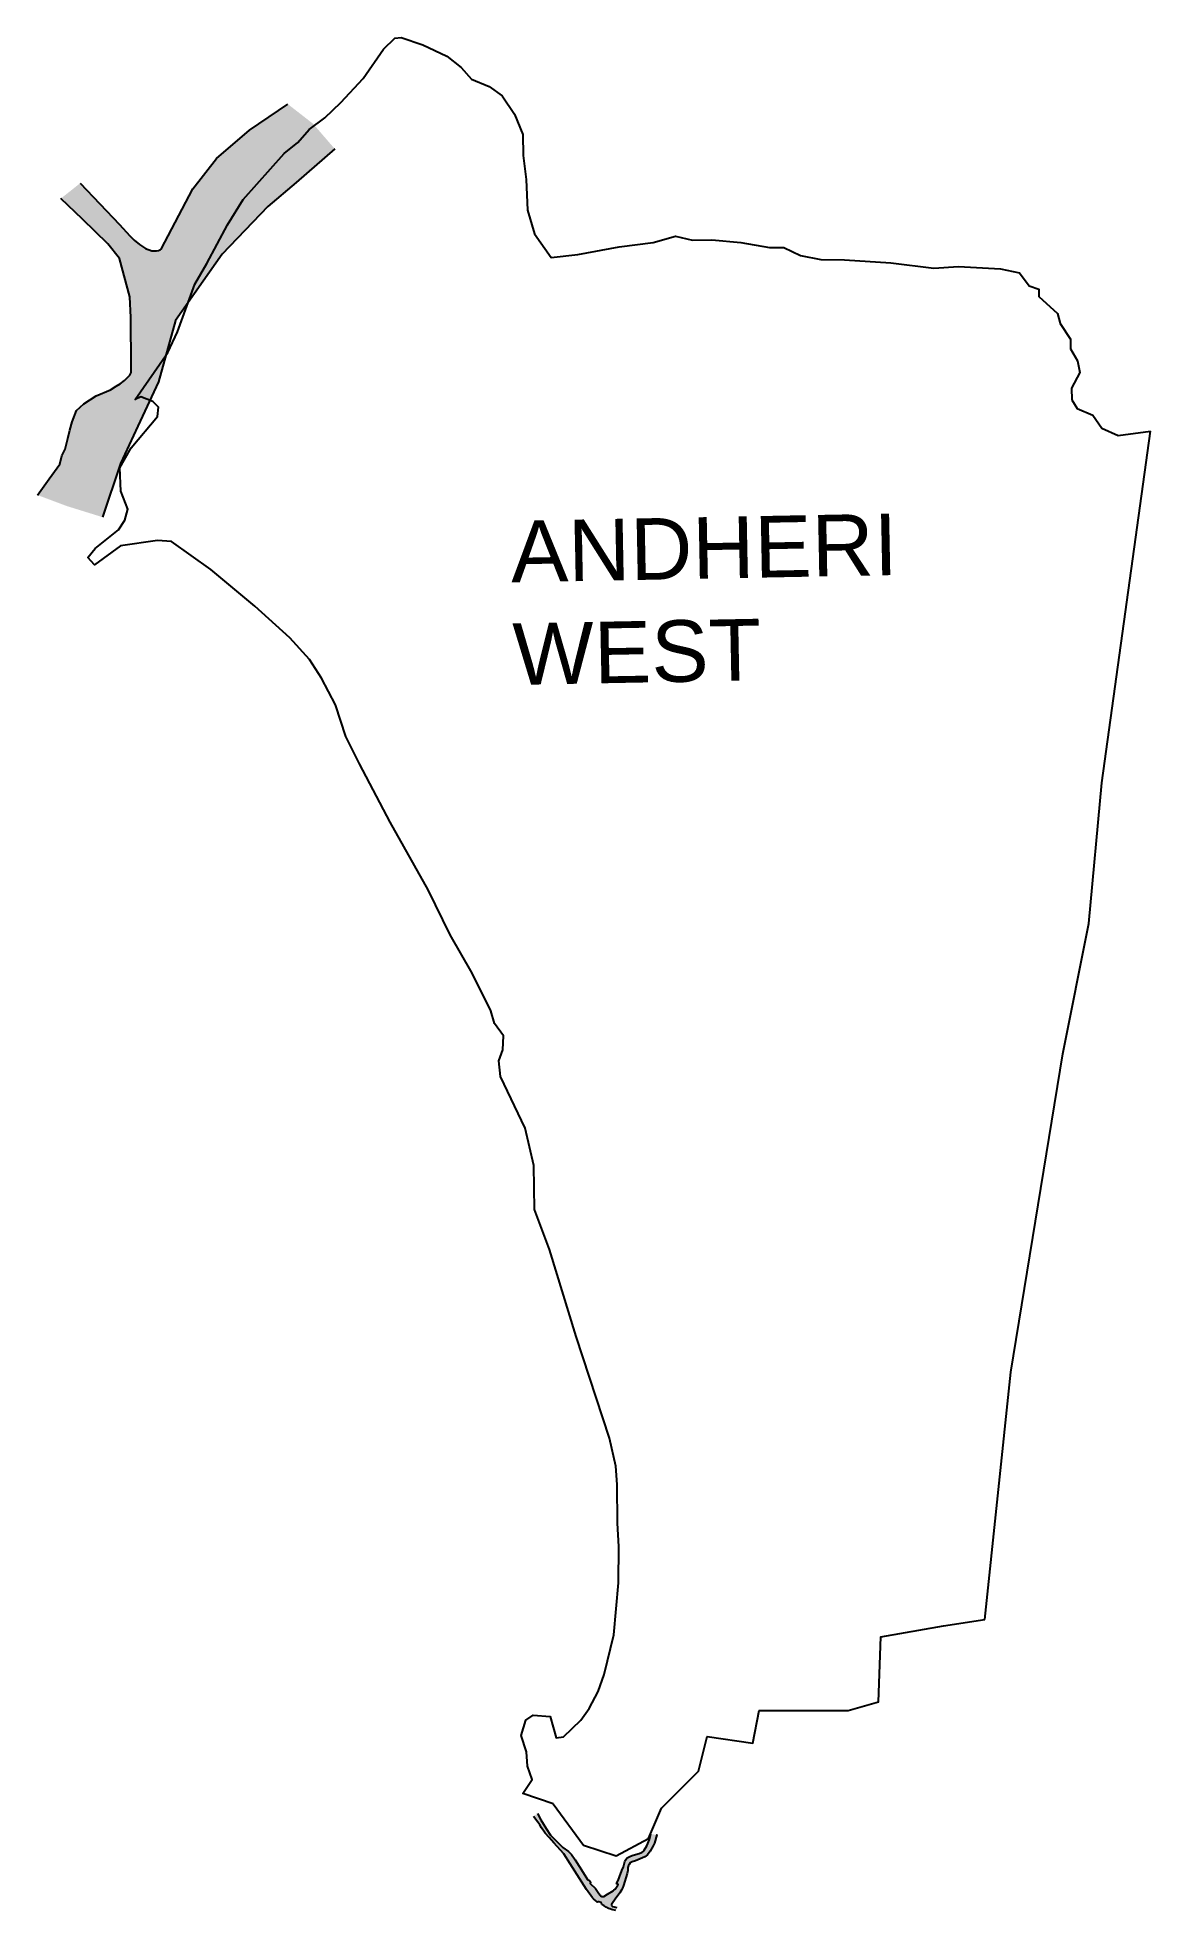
# Model space of a CAD drawing. Header units: metres. Extents: x 268438 to 273863, y 2110823 to 2119954.
import ezdxf

# ---------------------------------------------------------------- set-up
doc = ezdxf.new("R2010")
doc.units = ezdxf.units.M
for name, color, linetype in [('CREEK', 132, 'Continuous'), ('village', 3, 'Continuous'), ('VILLAGE NAME', 250, 'Continuous')]:
    doc.layers.add(name, color=color, linetype=linetype)

msp = doc.modelspace()

# ---------------------------------------------------------------- hatches: boundary and pattern name
at = {"layer": 'CREEK'}
h = msp.add_hatch(dxfattribs=at)
h.set_pattern_fill('DASH', color=256, scale=5)
h.paths.add_polyline_path([(269338.6, 2118897.6), (269561.4, 2119129.2), (269698.3, 2119247.3), (269887.1, 2119410.2), (269781.1, 2119533), (269658.8, 2119628.3), (269471.4, 2119502), (269309.6, 2119363.8), (269194.3, 2119215.8), (269040.3, 2118922.5), (269035.3, 2118919.1), (269027.9, 2118915.6), (269018.6, 2118914.4), (269008.4, 2118913.2), (268995.6, 2118914.4), (268963.9, 2118925.3), (268934.8, 2118944.4), (268909, 2118965.6), (268887.2, 2118987.4), (268837.6, 2119042.6), (268646.4, 2119243.5), (268552.4, 2119168.9), (268656.6, 2119067.6), (268780.4, 2118947.3), (268837.2, 2118876.2), (268887.6, 2118690), (268893.2, 2118589.1), (268895, 2118349.4), (268894.2, 2118320.2), (268887.6, 2118307.8), (268878.7, 2118297), (268862, 2118281.7), (268840.3, 2118265.2), (268821.6, 2118253.2), (268793.1, 2118236.7), (268724.5, 2118206.9), (268664.2, 2118167.2), (268628.1, 2118136.1), (268607.3, 2118080.5), (268596.2, 2118039.2), (268585.3, 2117999.5), (268572.2, 2117946.9), (268556.5, 2117914.5), (268546.7, 2117872.9), (268495, 2117801.9), (268437.8, 2117723.1), (268581.6, 2117669.2), (268754.1, 2117615.7), (268843.3, 2117877.3), (268927.4, 2118059.2), (269027.6, 2118275.8), (269110.9, 2118573.2)])
h.paths.add_polyline_path([(268797.2, 2117959.7), (268922.6, 2118222.6), (268857, 2118253.9), (268731.6, 2117991)], flags=24)
h = msp.add_hatch(dxfattribs=at)
h.set_pattern_fill('DASH', color=256)
h.paths.add_polyline_path([(271132.2, 2110955.4), (271135.5, 2110960.4), (271129.1, 2110969), (271119.4, 2110975.3), (271098.3, 2111008.2), (271058.4, 2111070.5), (271040.4, 2111095.8), (271026.7, 2111111.8), (270998.3, 2111130.5), (270974.7, 2111154.3), (270947.7, 2111181.6), (270938.4, 2111190.9), (270917.3, 2111223), (270890.8, 2111265.6), (270875.1, 2111296.4), (270855.4, 2111281.2), (270876.4, 2111253.6), (270886.6, 2111240.3), (270895.1, 2111226.7), (270913.1, 2111201.2), (270932.4, 2111179.3), (270955.2, 2111153.4), (271002.9, 2111099.4), (271034.8, 2111051.4), (271113.4, 2110926.5), (271142.8, 2110886), (271147.1, 2110880.1), (271158.6, 2110870), (271166, 2110863.4), (271170.9, 2110866.5), (271172.6, 2110866.8), (271174.3, 2110866.5), (271185.4, 2110861.7), (271186.4, 2110859.8), (271188.3, 2110853.1), (271200.6, 2110845.9), (271210.4, 2110840.1), (271220.8, 2110834), (271227.2, 2110831.4), (271235.2, 2110828.5), (271242, 2110826.9), (271256.6, 2110823.3), (271262.1, 2110837.7), (271249.3, 2110840.7), (271240.8, 2110843.3), (271236.6, 2110846.5), (271235.9, 2110848.4), (271235.9, 2110849.5), (271236.3, 2110852.2), (271238.8, 2110857.1), (271253.8, 2110878.6), (271275.9, 2110910.3), (271285.9, 2110925.1), (271289.6, 2110932.4), (271294.7, 2110946.1), (271312.7, 2111003.1), (271314.6, 2111018), (271315.7, 2111032.7), (271318.2, 2111042.2), (271321.8, 2111048.4), (271327.1, 2111056.2), (271335.8, 2111061.4), (271352.8, 2111065.6), (271398.7, 2111085.4), (271410.6, 2111095.1), (271423.7, 2111112.9), (271438.4, 2111139.3), (271444.7, 2111152.4), (271457.3, 2111191.8), (271428, 2111196.3), (271420.5, 2111169.4), (271407.8, 2111137.9), (271395.3, 2111118), (271390.1, 2111111.6), (271385.6, 2111107.8), (271382.5, 2111106.6), (271369.7, 2111101.6), (271342, 2111093.4), (271329, 2111088), (271315.9, 2111082.6), (271312.1, 2111080.3), (271310, 2111078.2), (271306.8, 2111073.8), (271304, 2111069), (271300.8, 2111061.9), (271294, 2111037.1), (271285.8, 2111017.8), (271274.4, 2110986.9), (271268.1, 2110969.8), (271260.7, 2110954.7), (271267.8, 2110950.7), (271265.9, 2110947.6), (271253.3, 2110927.2), (271247.3, 2110922.1), (271243.9, 2110919.3), (271215.7, 2110903.6), (271198.2, 2110891.6), (271197.1, 2110891.5), (271194.3, 2110891.5), (271190.9, 2110891.5), (271187.5, 2110892.3), (271184.8, 2110893.1), (271182.5, 2110894.8), (271180, 2110897.6), (271173.6, 2110906.2), (271157.7, 2110931.1)])

# ---------------------------------------------------------------- linework, layer by layer
at = {"layer": 'CREEK', "flags": 128}
for points in [[(268646.4, 2119243.5), (268837.6, 2119042.6), (268887.2, 2118987.4), (268909, 2118965.6), (268934.8, 2118944.4), (268963.9, 2118925.3), (268995.6, 2118914.4), (269008.4, 2118913.2), (269018.6, 2118914.4), (269027.9, 2118915.6), (269035.3, 2118919.1), (269040.3, 2118922.5), (269194.3, 2119215.8), (269309.6, 2119363.8), (269471.4, 2119502), (269658.8, 2119628.3)], [(269887.1, 2119410.2), (269698.3, 2119247.3), (269561.4, 2119129.2), (269338.6, 2118897.6), (269110.9, 2118573.2), (269027.6, 2118275.8), (268927.4, 2118059.2), (268843.3, 2117877.3), (268754.1, 2117615.7)], [(268437.8, 2117723.1), (268495, 2117801.9), (268546.7, 2117872.9), (268556.5, 2117914.5), (268572.2, 2117946.9), (268585.3, 2117999.5), (268596.2, 2118039.2), (268607.3, 2118080.5), (268628.1, 2118136.1), (268664.2, 2118167.2), (268724.5, 2118206.9), (268793.1, 2118236.7), (268821.6, 2118253.2), (268840.3, 2118265.2), (268862, 2118281.7), (268878.7, 2118297), (268887.6, 2118307.8), (268894.2, 2118320.2), (268895, 2118349.4), (268893.2, 2118589.1), (268887.6, 2118690), (268837.2, 2118876.2), (268780.4, 2118947.3), (268656.6, 2119067.6), (268552.4, 2119168.9)], [(271256.6, 2110823.3), (271242, 2110826.9), (271235.2, 2110828.5), (271227.2, 2110831.4), (271220.8, 2110834), (271210.4, 2110840.1), (271200.6, 2110845.9), (271188.3, 2110853.1), (271186.4, 2110859.8), (271185.4, 2110861.7), (271185.4, 2110861.7), (271174.3, 2110866.5), (271172.6, 2110866.8), (271170.9, 2110866.5), (271166, 2110863.4), (271166, 2110863.4), (271158.6, 2110870), (271147.1, 2110880.1), (271142.8, 2110886), (271113.4, 2110926.5), (271034.8, 2111051.4), (271002.9, 2111099.4), (270955.2, 2111153.4), (270932.4, 2111179.3), (270913.1, 2111201.2), (270895.1, 2111226.7), (270886.6, 2111240.3), (270876.4, 2111253.6), (270855.4, 2111281.2)], [(270875.1, 2111296.4), (270890.8, 2111265.6), (270917.3, 2111223), (270938.4, 2111190.9), (270947.7, 2111181.6), (270974.7, 2111154.3), (270998.3, 2111130.5), (271026.7, 2111111.8), (271040.4, 2111095.8), (271058.4, 2111070.5), (271098.3, 2111008.2), (271119.4, 2110975.3), (271129.1, 2110969), (271135.5, 2110960.4), (271132.2, 2110955.4), (271157.7, 2110931.1), (271173.6, 2110906.2), (271180, 2110897.6), (271182.5, 2110894.8), (271184.8, 2110893.1), (271187.5, 2110892.3), (271190.9, 2110891.5), (271194.3, 2110891.5), (271197.1, 2110891.5), (271198.2, 2110891.6), (271198.2, 2110891.6), (271198.2, 2110891.6), (271215.7, 2110903.6), (271243.9, 2110919.3), (271247.3, 2110922.1), (271253.3, 2110927.2), (271265.9, 2110947.6), (271267.8, 2110950.7), (271260.7, 2110954.7), (271268.1, 2110969.8), (271274.4, 2110986.9), (271285.8, 2111017.8), (271294, 2111037.1), (271300.8, 2111061.9), (271304, 2111069), (271306.8, 2111073.8), (271310, 2111078.2), (271312.1, 2111080.3), (271315.9, 2111082.6), (271329, 2111088), (271342, 2111093.4), (271369.7, 2111101.6), (271382.5, 2111106.6), (271385.6, 2111107.8), (271390.1, 2111111.6), (271395.3, 2111118), (271407.8, 2111137.9), (271420.5, 2111169.4), (271428, 2111196.3)], [(271457.3, 2111191.8), (271457.3, 2111191.8), (271444.7, 2111152.4), (271438.4, 2111139.3), (271423.7, 2111112.9), (271410.6, 2111095.1), (271398.7, 2111085.4), (271352.8, 2111065.6), (271335.8, 2111061.4), (271327.1, 2111056.2), (271321.8, 2111048.4), (271318.2, 2111042.2), (271315.7, 2111032.7), (271314.6, 2111018), (271312.7, 2111003.1), (271294.7, 2110946.1), (271289.6, 2110932.4), (271285.9, 2110925.1), (271275.9, 2110910.3), (271253.8, 2110878.6), (271238.8, 2110857.1), (271238.8, 2110857.1), (271236.3, 2110852.2), (271235.9, 2110849.5), (271235.9, 2110848.4), (271236.6, 2110846.5), (271240.8, 2110843.3), (271249.3, 2110840.7), (271262.1, 2110837.7)]]:
    msp.add_lwpolyline(points, dxfattribs=at)
at = {"layer": 'village', "color": 3, "true_color": 0x00ff00}
for points in [[(270951.4, 2111343.6, 0), (270802.7, 2111394.4, 0), (270849.3, 2111462, 0), (270826.4, 2111526.9, 0), (270821.3, 2111596.4, 0), (270796, 2111676.9, 0), (270817.9, 2111751, 0), (270853.5, 2111776, 0), (270936.5, 2111769.9, 0), (270966.5, 2111664.8, 0), (271002.4, 2111669.5, 0), (271086.9, 2111750.9, 0), (271126.8, 2111807.3, 0), (271171, 2111890.6, 0), (271199.5, 2111973.8, 0), (271247.3, 2112167, 0), (271269.9, 2112420.6, 0), (271270.7, 2112597.7, 0), (271265.4, 2112712, 0), (271263.9, 2112900.4, 0), (271256.4, 2112990, 0), (271226.2, 2113126.5, 0), (271063.1, 2113620.7, 0), (270934.2, 2114045.7, 0), (270860.9, 2114240.2, 0), (270856.9, 2114455.4, 0), (270815.2, 2114636.7, 0), (270694.3, 2114889.1, 0), (270687, 2114965.3, 0), (270706.7, 2115019.3, 0), (270708.5, 2115086.6, 0), (270665.4, 2115146.7, 0), (270647, 2115209.4, 0), (270555.8, 2115392.5, 0), (270449, 2115580, 0), (270341.9, 2115798.8, 0), (270157.6, 2116129.2, 0), (270007.4, 2116412.8, 0), (269941.3, 2116546.8, 0), (269890.8, 2116701.1, 0), (269822.5, 2116830.6, 0), (269763.5, 2116922.1, 0), (269668.5, 2117026.7, 0), (269496.9, 2117182.3, 0), (269282.5, 2117360, 0), (269090.8, 2117497.5, 0), (269023.5, 2117501.4, 0), (268842.2, 2117475.3, 0), (268715.1, 2117382.4, 0), (268683.4, 2117418, 0), (268718.9, 2117463.1, 0), (268832.5, 2117553.7, 0), (268863.6, 2117601, 0), (268878.8, 2117655, 0), (268844.5, 2117742.2, 0), (268839.1, 2117856.4, 0), (268894.4, 2117953.3, 0), (269023.2, 2118106.8, 0), (269027.4, 2118151.7, 0), (269000.3, 2118178.4, 0), (268941.8, 2118202.6, 0), (268914.6, 2118188.5, 0), (269074, 2118418.3, 0), (269119.7, 2118518.2, 0), (269204.1, 2118751.1, 0), (269263, 2118851.1, 0), (269364.4, 2119041.1, 0), (269439.7, 2119164.4, 0), (269640.4, 2119388.4, 0), (269706.3, 2119442, 0), (269762.2, 2119505.5, 0), (269838.1, 2119562.5, 0), (269917.1, 2119636.1, 0), (270025.7, 2119753.1, 0), (270124.1, 2119896.6, 0), (270180.1, 2119950.1, 0), (270209.9, 2119953.7, 0), (270316.4, 2119918, 0), (270432.9, 2119862.5, 0), (270503, 2119806.7, 0), (270553.3, 2119750.6, 0), (270639.8, 2119714.8, 0), (270703.2, 2119668.9, 0), (270763.6, 2119579.8, 0), (270804.2, 2119480.6, 0), (270805, 2119377.7, 0), (270819.2, 2119261.7, 0), (270827, 2119112.4, 0), (270861.1, 2118996.6, 0), (270941.7, 2118881, 0), (271071, 2118895.4, 0), (271273.1, 2118933.5, 0), (271438.8, 2118954.7, 0), (271548, 2118985.4, 0), (271631.1, 2118966.2, 0), (271724, 2118966.9, 0), (271866.8, 2118954.8, 0), (272006.4, 2118929.3, 0), (272076, 2118929.9, 0), (272156, 2118890.7, 0), (272255.7, 2118871.6, 0), (272371.8, 2118869.2, 0), (272597.5, 2118854.4, 0), (272806.8, 2118829.5, 0), (272926.1, 2118837.1, 0), (273132, 2118825.5, 0), (273225, 2118806.3, 0), (273271.9, 2118743.6, 0), (273318.5, 2118727.4, 0), (273318.8, 2118690.9, 0), (273409, 2118608.6, 0), (273422.7, 2118559, 0), (273473.1, 2118483.1, 0), (273473.4, 2118436.7, 0), (273507.1, 2118377.2, 0), (273517.5, 2118320.8, 0), (273478.3, 2118244.2, 0), (273478.7, 2118187.8, 0)], [(273478.7, 2118187.8, 0), (273505.6, 2118144.9, 0), (273582.2, 2118112.3, 0), (273625.8, 2118049.6, 0), (273705.7, 2118013.7, 0), (273862.9, 2118034.2, 0)], [(273055.3, 2112242.3, 0), (273182.2, 2113447.5, 0), (273435.9, 2114999.6, 0), (273562.8, 2115633.9, 0), (273626.2, 2116321.1, 0), (273862.9, 2118034.2, 0)], [(270951.4, 2111343.6, 0), (271099.4, 2111142.7, 0), (271258, 2111089.9, 0), (271416.6, 2111174.4, 0), (271480, 2111322.5, 0), (271659.7, 2111502.2, 0), (271702, 2111671.4, 0), (271924.1, 2111639.6, 0), (271955.8, 2111798.2, 0), (272389.2, 2111798.2, 0), (272537.3, 2111840.5, 0), (272547.8, 2112157.7, 0), (272854.4, 2112210.6, 0), (273055.3, 2112242.3, 0)]]:
    msp.add_polyline3d(points, dxfattribs=at)

# ---------------------------------------------------------------- texts
at = {"layer": 'VILLAGE NAME', "insert": (270741.7, 2117597.2), "char_height": 300, "attachment_point": 1, "rotation": 1.10283}
msp.add_mtext_dynamic_manual_height_columns('{\\fArial|b0|i0|c0|p34;ANDHERI WEST}', width=2578.433, gutter_width=1928.7, heights=[0], dxfattribs=at)

doc.saveas('drawing.dxf')
